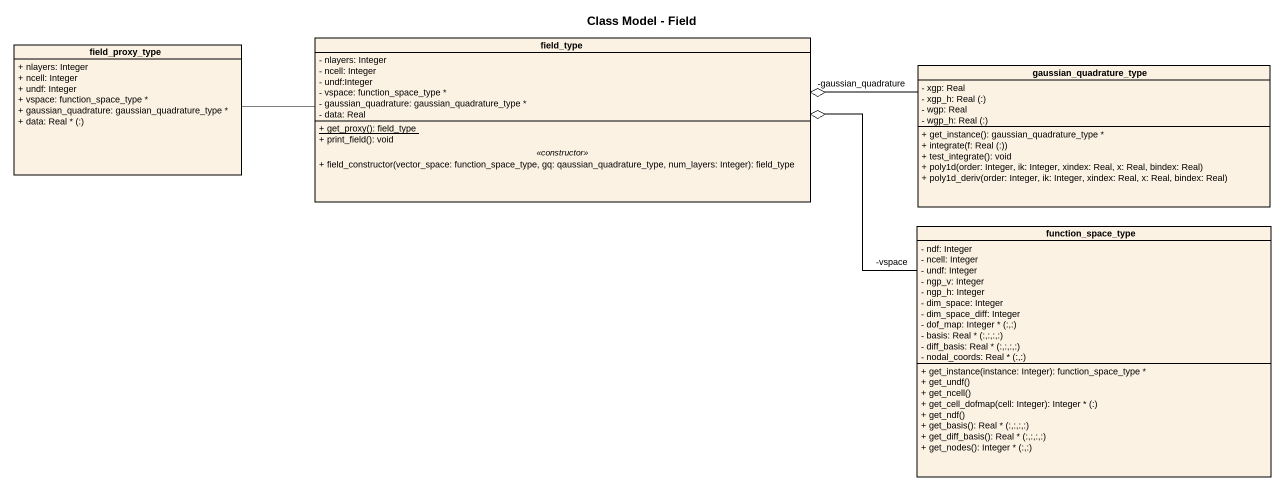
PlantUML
@startuml
title Class Model - Field
hide circle
hide empty members
skinparam classAttributeIconSize 0
class field_proxy_type {
  + nlayers: Integer
  + ncell: Integer
  + undf: Integer
  + vspace: function_space_type *
  + gaussian_quadrature: gaussian_quadrature_type *
  {field} + data: Real * (:)
}
class field_type {
  - nlayers: Integer
  - ncell: Integer
  - undf:Integer
  - vspace: function_space_type *
  - gaussian_quadrature: gaussian_quadrature_type *
  - data: Real
  --
  {static} + get_proxy(): field_type
  + print_field(): void
  .. <<constructor>> ..
  + field_constructor(vector_space: function_space_type, gq: qaussian_quadrature_type, num_layers: Integer): field_type
}
class gaussian_quadrature_type {
  - xgp: Real
  {field} - xgp_h: Real (:)
  - wgp: Real
  {field} - wgp_h: Real (:)
  + get_instance(): gaussian_quadrature_type *
  + integrate(f: Real (:))
  + test_integrate(): void
  + poly1d(order: Integer, ik: Integer, xindex: Real, x: Real, bindex: Real)
  + poly1d_deriv(order: Integer, ik: Integer, xindex: Real, x: Real, bindex: Real)
}
class function_space_type {
  - ndf: Integer
  - ncell: Integer
  - undf: Integer
  - ngp_v: Integer
  - ngp_h: Integer
  - dim_space: Integer
  - dim_space_diff: Integer
  {field} - dof_map: Integer * (:,:)
  {field} - basis: Real * (:,:,:,:)
  {field} - diff_basis: Real * (:,:,:,:)
  {field} - nodal_coords: Real * (:,:)
  + get_instance(instance: Integer): function_space_type *
  + get_undf()
  + get_ncell()
  + get_cell_dofmap(cell: Integer): Integer * (:)
  + get_ndf()
  + get_basis(): Real * (:,:,:,:)
  + get_diff_basis(): Real * (:,:,:,:)
  + get_nodes(): Integer * (:,:)
}
field_proxy_type -right- field_type
gaussian_quadrature_type "-gaussian_quadrature" -left-o field_type
function_space_type "-vspace" -left-o field_type
@enduml
